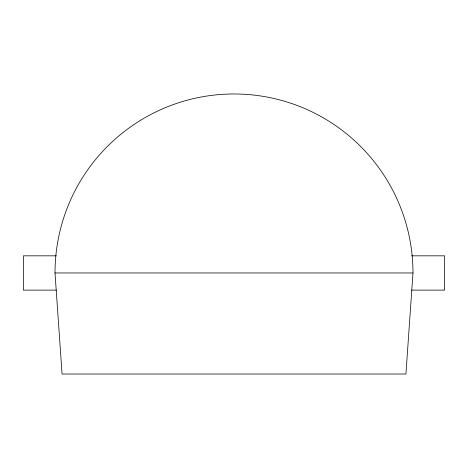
<?xml version="1.0" encoding="UTF-8"?>
<svg xmlns="http://www.w3.org/2000/svg" width="468" height="468" viewBox="0 0 468 468"><rect width="100%" height="100%" fill="white"/><g stroke="black" fill="none" stroke-linecap="round" stroke-linejoin="round"><path stroke-width="0.7" d="M412.992 272.967L405.926 374.026L62.074 374.026L55.008 272.967A178.992 178.992 0 0 1 234 93.974A178.992 178.992 0 0 1 412.992 272.967L55.008 272.967M56.376 255.832L23.4 255.832L23.4 290.107L56.376 290.107M411.624 255.832L444.6 255.832L444.6 290.107L411.624 290.107"/></g></svg>
